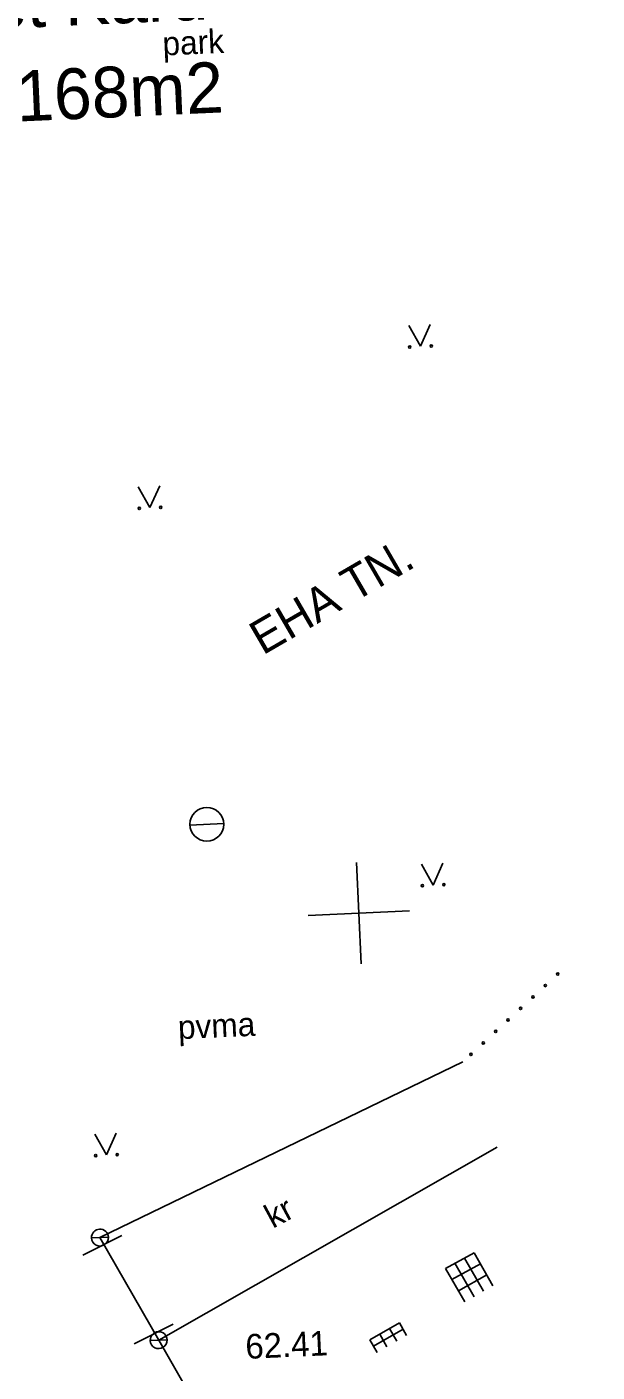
# Model space of a CAD drawing. Extents: x 641437 to 641812, y 6456733 to 6457073.
# Drawn here: x 641788.54 to 641805.41, y 6456917.4 to 6456957.16 of the extents above; entities that cross this region are included whole.
import ezdxf

# ---------------------------------------------------------------- set-up
doc = ezdxf.new("R2010")
doc.units = 0
for name, color, linetype in [('Level 1', 7, 'Continuous'), ('Level 11', 7, 'Continuous'), ('Level 12', 7, 'Continuous'), ('Level 14', 7, 'Continuous'), ('Level 15', 7, 'Continuous'), ('Level 16', 7, 'Continuous'), ('Level 17', 7, 'Continuous'), ('Level 18', 7, 'Continuous'), ('Level 22', 7, 'Continuous'), ('Level 30', 7, 'Continuous'), ('Level 4', 7, 'Continuous'), ('Level 5', 7, 'Continuous'), ('Level 6', 7, 'Continuous'), ('Level 8', 7, 'Continuous')]:
    doc.layers.add(name, color=color, linetype=linetype)

# ---------------------------------------------------------------- blocks, each defined once
blk = doc.blocks.new('RIST')
at = {"layer": 'Level 17'}
for p, q in [((0, 1500), (0, -1500)), ((-1500, 0), (1500, 0))]:
    blk.add_line(p, q, dxfattribs=at)
blk = doc.blocks.new('KMURU2')
at = {"layer": 'Level 6'}
for p in [(-318, 628), (318, 628), (0, 0), (0, 0)]:
    blk.add_line(p, (0, 0), dxfattribs=at)
for centre in [(-318, -8), (318, -8)]:
    blk.add_circle(centre, 34.5, dxfattribs=at)
blk = doc.blocks.new('AAP2')
at = {"layer": 'Level 6'}
blk.add_circle((0, 0), 34.5, dxfattribs=at)
blk = doc.blocks.new('PM5')
at = {"layer": 'Level 11'}
for p, q in [((0, 0), (-250, 0)), ((-250, 0), (0, 0)), ((250, 0), (0, 0)), ((0, 0), (250, 0))]:
    blk.add_line(p, q, dxfattribs=at)
for start, end in [(0, 180), (180, 0)]:
    blk.add_arc((0, 0), 250, start, end, dxfattribs=at)
blk = doc.blocks.new('OV2')
at = {"layer": 'Level 22'}
blk.add_line((-500, 0), (500, 0), dxfattribs=at)
blk.add_circle((0, 0), 500, dxfattribs=at)
blk = doc.blocks.new('RIST1')
at = {"layer": 'Level 14'}
for p, q in [((0, 1500), (0, -1500)), ((-1500, 0), (1500, 0))]:
    blk.add_line(p, q, dxfattribs=at)
blk = doc.blocks.new('KMURU4')
at = {"layer": 'Level 6'}
for p in [(-318, 628), (318, 628), (0, 0), (0, 0)]:
    blk.add_line(p, (0, 0), dxfattribs=at)
for centre in [(-318, -8), (318, -8)]:
    blk.add_circle(centre, 34.5, dxfattribs=at)
blk = doc.blocks.new('AAP3')
at = {"layer": 'Level 6'}
blk.add_circle((0, 0), 34.5, dxfattribs=at)
blk = doc.blocks.new('PM6')
at = {"layer": 'Level 12'}
for p, q in [((0, 0), (-250, 0)), ((-250, 0), (0, 0)), ((250, 0), (0, 0)), ((0, 0), (250, 0))]:
    blk.add_line(p, q, dxfattribs=at)
for start, end in [(0, 180), (180, 0)]:
    blk.add_arc((0, 0), 250, start, end, dxfattribs=at)
blk = doc.blocks.new('OV3')
at = {"layer": 'Level 16'}
blk.add_line((-500, 0), (500, 0), dxfattribs=at)
blk.add_circle((0, 0), 500, dxfattribs=at)

msp = doc.modelspace()

# ---------------------------------------------------------------- linework, layer by layer
at = {"layer": 'Level 1'}
for p, q in [((641800.92, 6456920.464), (641801.768, 6456920.924)), ((641801.485, 6456920.771), (641802.05, 6456919.787)), ((641801.768, 6456920.924), (641802.328, 6456919.947)), ((641801.499, 6456919.471), (641800.92, 6456920.464)), ((641801.113, 6456920.133), (641801.954, 6456920.598)), ((641801.203, 6456920.617), (641801.771, 6456919.627)), ((641801.306, 6456919.802), (641802.141, 6456920.273)), ((641798.686, 6456918.351), (641799.562, 6456918.851)), ((641799.562, 6456918.851), (641799.774, 6456918.482)), ((641798.686, 6456918.351), (641798.899, 6456917.979)), ((641798.793, 6456918.165), (641799.668, 6456918.666)), ((641798.978, 6456918.517), (641799.191, 6456918.147)), ((641799.27, 6456918.684), (641799.482, 6456918.314))]:
    msp.add_line(p, q, dxfattribs=at)
at = {"layer": 'Level 18'}
for p, q in [((641800.92, 6456920.464), (641801.768, 6456920.924)), ((641801.485, 6456920.771), (641802.05, 6456919.787)), ((641801.768, 6456920.924), (641802.328, 6456919.947)), ((641801.499, 6456919.471), (641800.92, 6456920.464)), ((641801.113, 6456920.133), (641801.954, 6456920.598)), ((641801.203, 6456920.617), (641801.771, 6456919.627)), ((641801.306, 6456919.802), (641802.141, 6456920.273)), ((641798.686, 6456918.351), (641799.562, 6456918.851)), ((641799.562, 6456918.851), (641799.774, 6456918.482)), ((641798.686, 6456918.351), (641798.899, 6456917.979)), ((641798.793, 6456918.165), (641799.668, 6456918.666)), ((641798.978, 6456918.517), (641799.191, 6456918.147)), ((641799.27, 6456918.684), (641799.482, 6456918.314))]:
    msp.add_line(p, q, dxfattribs=at)
at = {"layer": 'Level 4'}
for p, q in [((641790.195, 6456920.855), (641791.355, 6456921.438)), ((641790.705, 6456921.375), (641792.441, 6456918.342)), ((641791.711, 6456918.234), (641792.872, 6456918.816))]:
    msp.add_line(p, q, dxfattribs=at)
msp.add_lwpolyline([(641792.441, 6456918.342), (641804.08, 6456897.977), (641805.407, 6456896.174)], dxfattribs=at)
at = {"layer": 'Level 5'}
for p, q in [((641801.431, 6456926.566), (641790.705, 6456921.375)), ((641801.431, 6456926.566), (641790.705, 6456921.375)), ((641792.441, 6456918.342), (641802.455, 6456924.049)), ((641792.441, 6456918.342), (641802.455, 6456924.049))]:
    msp.add_line(p, q, dxfattribs=at)
at = {"layer": 'Level 8'}
for p, q in [((641790.195, 6456920.855), (641791.355, 6456921.438)), ((641790.705, 6456921.375), (641792.441, 6456918.342)), ((641791.711, 6456918.234), (641792.872, 6456918.816))]:
    msp.add_line(p, q, dxfattribs=at)
msp.add_lwpolyline([(641792.441, 6456918.342), (641804.08, 6456897.977), (641805.407, 6456896.174)], dxfattribs=at)

# ---------------------------------------------------------------- block references
at = {"layer": 'Level 1', "xscale": 0.0009998993786425455, "yscale": 0.0009998993786425455, "rotation": 2.563969261592903}
msp.add_blockref('OV3', (641793.866, 6456933.591), dxfattribs=at)
at = {"layer": 'Level 11', "xscale": 0.0009998993786425455, "yscale": 0.0009998993786425455, "rotation": 2.563969261592903}
for p in [(641790.705, 6456921.375), (641792.441, 6456918.342)]:
    msp.add_blockref('PM5', p, dxfattribs=at)
at = {"layer": 'Level 12', "xscale": 0.0009998993786425455, "yscale": 0.0009998993786425455, "rotation": 2.563969261592903}
for p in [(641790.705, 6456921.375), (641792.441, 6456918.342)]:
    msp.add_blockref('PM6', p, dxfattribs=at)
at = {"layer": 'Level 14', "xscale": 0.0009998993786425455, "yscale": 0.0009998993786425455, "rotation": 2.563969261592903}
msp.add_blockref('RIST1', (641798.361, 6456930.962), dxfattribs=at)
msp.add_blockref('RIST1', (641798.361, 6456930.962), dxfattribs=at)
msp.add_blockref('RIST1', (641798.361, 6456930.962), dxfattribs=at)
at = {"layer": 'Level 17', "xscale": 0.0009998993786425455, "yscale": 0.0009998993786425455, "rotation": 2.563969261592903}
msp.add_blockref('RIST', (641798.361, 6456930.962), dxfattribs=at)
msp.add_blockref('RIST', (641798.361, 6456930.962), dxfattribs=at)
msp.add_blockref('RIST', (641798.361, 6456930.962), dxfattribs=at)
at = {"layer": 'Level 22', "xscale": 0.0009998993786425455, "yscale": 0.0009998993786425455, "rotation": 2.563969261592903}
msp.add_blockref('OV2', (641793.866, 6456933.591), dxfattribs=at)
at = {"layer": 'Level 6', "xscale": 0.0009998993786425455, "yscale": 0.0009998993786425455}
for name, p, rotation in [('KMURU2', (641800.183, 6456947.72), 2.563969261592903), ('KMURU4', (641800.183, 6456947.72), 2.563969261592903), ('KMURU2', (641792.183, 6456942.952), 2.563969261592903), ('KMURU4', (641792.183, 6456942.952), 2.563969261592903), ('KMURU2', (641800.556, 6456931.796), 2.563969261592903), ('KMURU4', (641800.556, 6456931.796), 2.563969261592903), ('AAP2', (641804.243, 6456929.166), 42.74822472420847), ('AAP3', (641804.243, 6456929.166), 42.74822472420847), ('AAP2', (641803.876, 6456928.826), 42.74822472420847), ('AAP3', (641803.876, 6456928.826), 42.74822472420847), ('AAP2', (641803.509, 6456928.487), 42.74822472420847), ('AAP3', (641803.509, 6456928.487), 42.74822472420847), ('AAP2', (641803.142, 6456928.148), 42.74822472420847), ('AAP3', (641803.142, 6456928.148), 42.74822472420847), ('AAP2', (641802.408, 6456927.469), 42.74822472420847), ('AAP3', (641802.408, 6456927.469), 42.74822472420847), ('AAP2', (641802.775, 6456927.808), 42.74822472420847), ('AAP3', (641802.775, 6456927.808), 42.74822472420847), ('AAP2', (641802.04, 6456927.13), 42.74822472420847), ('AAP3', (641802.04, 6456927.13), 42.74822472420847), ('AAP2', (641801.673, 6456926.79), 42.74822472420847), ('AAP3', (641801.673, 6456926.79), 42.74822472420847), ('KMURU2', (641790.895, 6456923.819), 2.563969261592903), ('KMURU4', (641790.895, 6456923.819), 2.563969261592903)]:
    msp.add_blockref(name, p, dxfattribs=dict(at, rotation=rotation))

# ---------------------------------------------------------------- texts
at = {"layer": 'Level 15'}
msp.add_text('EHA TN.', height=0.9999, rotation=30.1534, dxfattribs=at).set_placement((641795.519, 6456938.576))
at = {"layer": 'Level 17'}
msp.add_text('EHA TN.', height=0.9999, rotation=30.1534, dxfattribs=at).set_placement((641795.519, 6456938.576))
at = {"layer": 'Level 30'}
msp.add_text('62.41', height=0.7282, rotation=2.564, dxfattribs=at).set_placement((641795.021, 6456917.788))
at = {"layer": 'Level 4'}
msp.add_text('62.41', height=0.7282, rotation=2.564, dxfattribs=at).set_placement((641795.021, 6456917.788))
at = {"layer": 'Level 5'}
msp.add_text('kr', height=0.6999, rotation=28.3527, dxfattribs=at).set_placement((641795.816, 6456921.632))
msp.add_text('kr', height=0.6999, rotation=28.3527, dxfattribs=at).set_placement((641795.816, 6456921.632))
at = {"layer": 'Level 6'}
for s, height, p in [('Reet Kard', 1.4998, (641784.89, 6456956.978)), ('park', 0.6999, (641792.566, 6456956.314)), ('park', 0.6999, (641792.566, 6456956.314)), ('1168m2', 1.4998, (641787.144, 6456954.312)), ('pvma', 0.6999, (641793.024, 6456927.239)), ('pvma', 0.6999, (641793.024, 6456927.239))]:
    msp.add_text(s, height=height, rotation=2.564, dxfattribs=at).set_placement(p)

doc.saveas('drawing.dxf')
